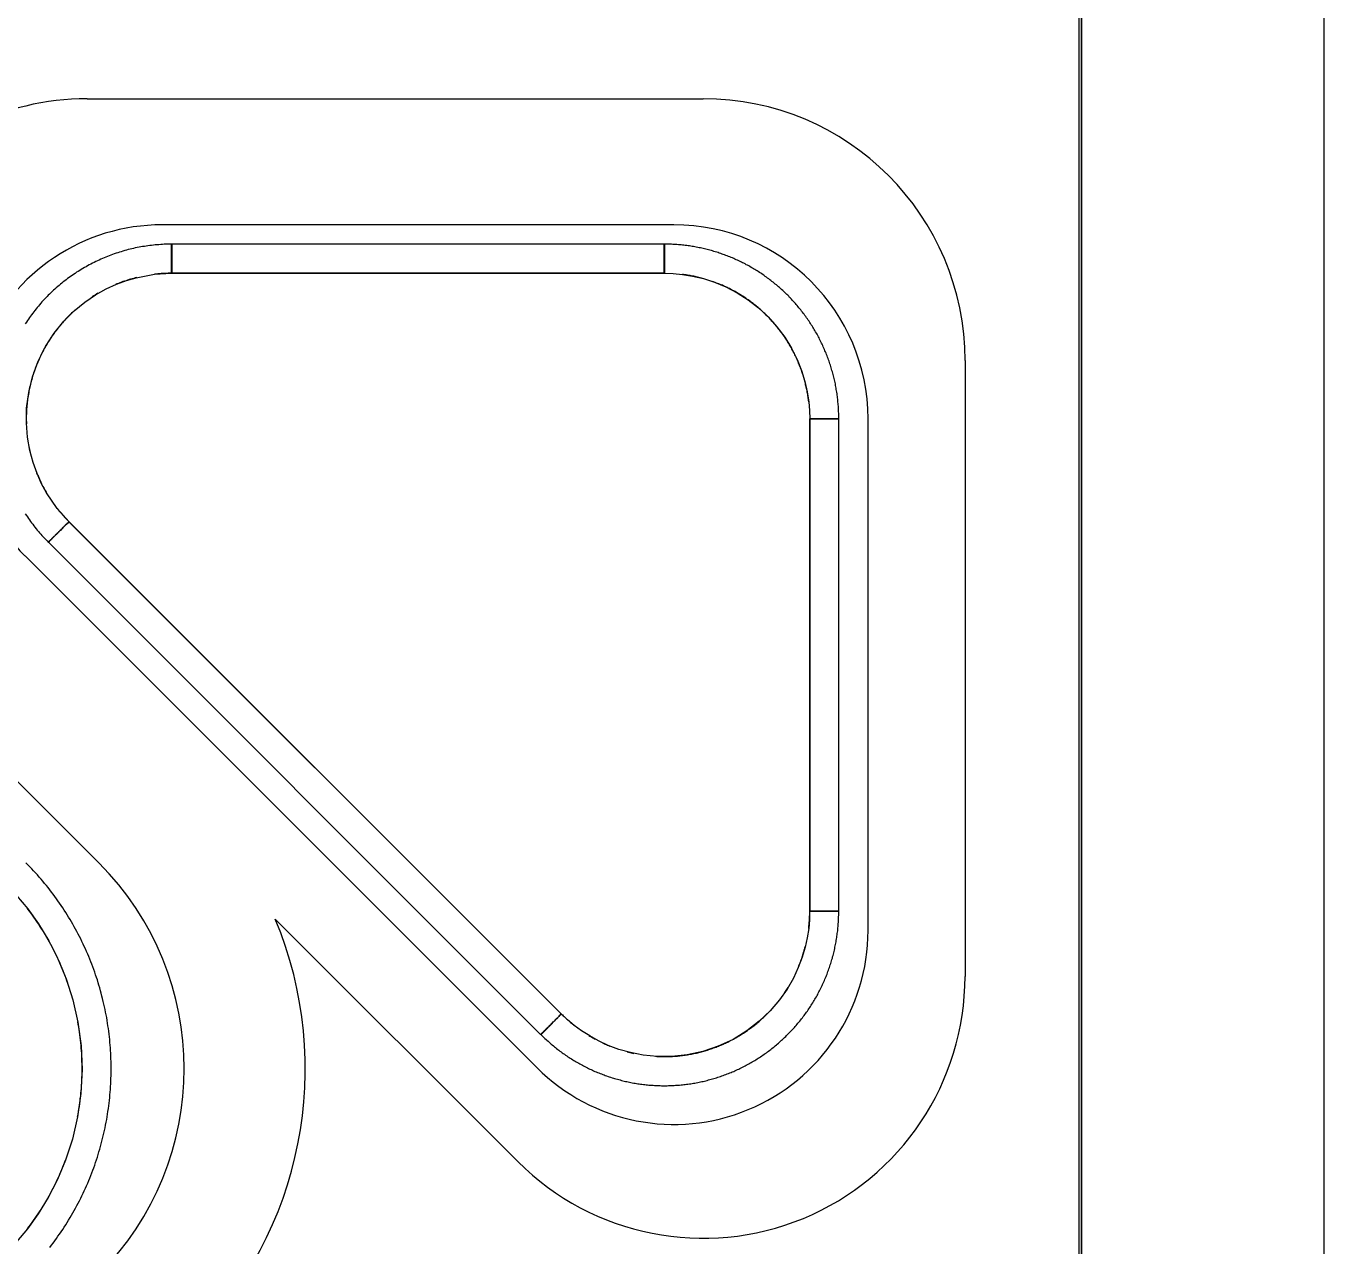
# Paper-space layout 'Sample Network Drawing - A1 Sheet' of a CAD drawing. Extents: x 49 to 806, y 22 to 564.
# Drawn here: x 391.314 to 392.652, y 234.441 to 235.699 of the extents above; entities that cross this region are included whole.
import ezdxf

# ---------------------------------------------------------------- set-up
doc = ezdxf.new("R2010")
doc.units = 0
doc.layers.add('N-EQPM-EXST', color=252, linetype='Continuous', lineweight=25)

psp = doc.layouts.new('Sample Network Drawing - A1 Sheet')

# ---------------------------------------------------------------- linework, layer by layer
at = {"layer": 'N-EQPM-EXST'}
for p, q in [((392.6522, 233.374, 2.6087), (392.6522, 239.674, 2.6087)), ((392.4022, 239.624, 2.6087), (392.4022, 233.424, 2.6087)), ((392.4022, 233.424, 2.6087), (392.4022, 239.624, 2.6087)), ((392.4022, 233.424, 2.6087), (392.4022, 239.624, 2.6087)), ((391.3773, 235.624, 2.6087), (392.0122, 235.624, 2.6087)), ((391.9822, 235.494, 2.6087), (391.4547, 235.494, 2.6087)), ((390.7643, 235.4611, 2.6087), (391.3893, 234.8361, 2.6087)), ((391.9722, 235.444, 2.6087), (391.4646, 235.444, 2.6087)), ((392.2822, 235.354, 2.6087), (392.2822, 234.7191, 2.6087)), ((392.1222, 234.7864, 2.6087), (392.1222, 235.294, 2.6087)), ((392.1822, 234.7665, 2.6087), (392.1822, 235.294, 2.6087)), ((391.3585, 235.1879, 2.6087), (391.8661, 234.6803, 2.6087)), ((391.3133, 235.1526, 2.6087), (391.8408, 234.6251, 2.6087)), ((391.8213, 234.5282, 2.6087), (391.5713, 234.7782, 2.6087))]:
    psp.add_line(p, q, dxfattribs=at)
at = {"layer": 'N-EQPM-EXST', "elevation": 2.6087, "flags": 128}
for points in [[(392.3996, 235.7331), (392.3996, 235.6118), (392.3996, 235.49), (392.3996, 235.3682), (392.3996, 235.2464), (392.3996, 235.1251), (392.3996, 235.0033), (392.3996, 234.8815), (392.3996, 234.7603), (392.3996, 234.6384), (392.3996, 234.5172), (392.3996, 234.3954), (392.3996, 234.2742), (392.3996, 234.1523), (392.3996, 234.0311), (392.3996, 233.9099), (392.3996, 233.7887), (392.3996, 233.6669), (392.3996, 233.5456), (392.3996, 233.4244), (388.7036, 233.4244), (388.7036, 233.5747), (388.7036, 233.7244), (388.1211, 233.7244)], [(391.3136, 235.196), (391.3147, 235.1944), (391.3157, 235.1928), (391.3168, 235.1913), (391.3179, 235.1898), (391.319, 235.1882), (391.3201, 235.1867), (391.3212, 235.1852), (391.3224, 235.1837), (391.3235, 235.1822), (391.3247, 235.1807), (391.3259, 235.1793), (391.3271, 235.1779), (391.3283, 235.1764), (391.3296, 235.175), (391.3308, 235.1736), (391.3321, 235.1722), (391.3334, 235.1708), (391.3347, 235.1695), (391.336, 235.1681), (391.3373, 235.1668), (391.3373, 235.1668), (391.3374, 235.1668), (391.3374, 235.1669), (391.3375, 235.1669), (391.3375, 235.167), (391.3376, 235.1671), (391.3377, 235.1672), (391.3378, 235.1673), (391.338, 235.1674), (391.3381, 235.1676), (391.3383, 235.1677), (391.3384, 235.1679), (391.3386, 235.1681), (391.3388, 235.1683), (391.339, 235.1685), (391.3392, 235.1687), (391.3395, 235.1689), (391.3397, 235.1692), (391.34, 235.1694), (391.3402, 235.1697), (391.3405, 235.17), (391.3408, 235.1703), (391.3411, 235.1706), (391.3414, 235.1709), (391.3417, 235.1712), (391.3421, 235.1715), (391.3424, 235.1719), (391.3428, 235.1722), (391.3431, 235.1726), (391.3435, 235.173), (391.3439, 235.1733), (391.3443, 235.1737), (391.3447, 235.1742), (391.3451, 235.1746), (391.3455, 235.175), (391.3459, 235.1754), (391.3464, 235.1759), (391.3468, 235.1763), (391.3473, 235.1768), (391.3477, 235.1772), (391.3482, 235.1777), (391.3487, 235.1782), (391.3492, 235.1786), (391.3496, 235.1791), (391.3501, 235.1796), (391.3506, 235.1801), (391.3511, 235.1806), (391.3516, 235.1811), (391.3521, 235.1816), (391.3527, 235.1821), (391.3532, 235.1827), (391.3537, 235.1832), (391.3542, 235.1837), (391.3548, 235.1842), (391.3553, 235.1848), (391.3558, 235.1853), (391.3563, 235.1858), (391.3569, 235.1863), (391.3574, 235.1869), (391.358, 235.1874), (391.3585, 235.188), (391.3466, 235.2014), (391.3355, 235.2177), (391.3303, 235.2271), (391.3257, 235.2375), (391.3216, 235.2488), (391.3182, 235.2613), (391.3158, 235.2749), (391.3147, 235.2895), (391.315, 235.3051), (391.3171, 235.3212), (391.321, 235.3374), (391.3268, 235.3533), (391.3343, 235.3684), (391.3433, 235.3823), (391.3533, 235.3946), (391.364, 235.4053), (391.375, 235.4144), (391.386, 235.4218), (391.3969, 235.428), (391.4076, 235.4328), (391.418, 235.4366), (391.428, 235.4395), (391.4469, 235.443), (391.4644, 235.444), (391.4644, 235.4448), (391.4644, 235.4455), (391.4644, 235.4463), (391.4644, 235.4471), (391.4644, 235.4478), (391.4644, 235.4486), (391.4644, 235.4493), (391.4644, 235.4501), (391.4644, 235.4508), (391.4644, 235.4515), (391.4644, 235.4523), (391.4644, 235.453), (391.4644, 235.4537), (391.4644, 235.4544), (391.4644, 235.4552), (391.4644, 235.4559), (391.4644, 235.4565), (391.4644, 235.4572), (391.4644, 235.4579), (391.4644, 235.4586), (391.4644, 235.4592), (391.4644, 235.4599), (391.4644, 235.4605), (391.4644, 235.4612), (391.4644, 235.4618), (391.4644, 235.4624), (391.4644, 235.463), (391.4644, 235.4636), (391.4644, 235.4641), (391.4644, 235.4647), (391.4644, 235.4652), (391.4644, 235.4658), (391.4644, 235.4663), (391.4644, 235.4668), (391.4644, 235.4673), (391.4644, 235.4677), (391.4644, 235.4682), (391.4644, 235.4686), (391.4644, 235.4691), (391.4644, 235.4695), (391.4644, 235.4699), (391.4644, 235.4702), (391.4644, 235.4706), (391.4644, 235.4709), (391.4644, 235.4713), (391.4644, 235.4716), (391.4644, 235.4719), (391.4644, 235.4722), (391.4644, 235.4724), (391.4644, 235.4726), (391.4644, 235.4729), (391.4644, 235.4731), (391.4644, 235.4733), (391.4644, 235.4734), (391.4644, 235.4735), (391.4644, 235.4737), (391.4644, 235.4738), (391.4644, 235.4739), (391.4644, 235.4739), (391.4644, 235.474), (391.4644, 235.474), (391.4626, 235.474), (391.4607, 235.474), (391.4588, 235.4739), (391.4569, 235.4739), (391.455, 235.4738), (391.4532, 235.4737), (391.4513, 235.4735), (391.4494, 235.4734), (391.4475, 235.4732), (391.4456, 235.473), (391.4438, 235.4728), (391.4419, 235.4726), (391.44, 235.4724), (391.4382, 235.4721), (391.4363, 235.4718), (391.4344, 235.4715), (391.4326, 235.4712), (391.4308, 235.4708), (391.4289, 235.4705), (391.427, 235.4701), (391.4252, 235.4697), (391.4234, 235.4693), (391.4216, 235.4688), (391.4197, 235.4684), (391.4179, 235.4679), (391.4161, 235.4674), (391.4143, 235.4669), (391.4125, 235.4663), (391.4107, 235.4658), (391.4089, 235.4652), (391.4071, 235.4646), (391.4053, 235.464), (391.4035, 235.4634), (391.4018, 235.4627), (391.4, 235.4621), (391.3983, 235.4614), (391.3965, 235.4607), (391.3948, 235.4599), (391.393, 235.4592), (391.3913, 235.4585), (391.3896, 235.4577), (391.3879, 235.4569), (391.3862, 235.4561), (391.3845, 235.4552), (391.3828, 235.4544), (391.3812, 235.4535), (391.3795, 235.4527), (391.3778, 235.4518), (391.3762, 235.4508), (391.3745, 235.4499), (391.3729, 235.4489), (391.3713, 235.448), (391.3697, 235.447), (391.3681, 235.446), (391.3665, 235.445), (391.3649, 235.4439), (391.3634, 235.4429), (391.3618, 235.4418), (391.3603, 235.4408), (391.3588, 235.4397), (391.3572, 235.4385), (391.3557, 235.4374), (391.3543, 235.4363), (391.3528, 235.4351), (391.3513, 235.4339), (391.3498, 235.4327), (391.3484, 235.4315), (391.347, 235.4303), (391.3455, 235.429), (391.3441, 235.4278), (391.3427, 235.4265), (391.3414, 235.4253), (391.34, 235.4239), (391.3386, 235.4226), (391.3373, 235.4213), (391.336, 235.42), (391.3347, 235.4186), (391.3334, 235.4172), (391.3321, 235.4159), (391.3308, 235.4145), (391.3296, 235.4131), (391.3283, 235.4116), (391.3271, 235.4102), (391.3259, 235.4088), (391.3247, 235.4073), (391.3235, 235.4058), (391.3224, 235.4043), (391.3212, 235.4029), (391.3201, 235.4013), (391.319, 235.3998), (391.3179, 235.3983), (391.3168, 235.3967), (391.3157, 235.3952), (391.3147, 235.3936), (391.3136, 235.392)], [(391.4644, 235.474), (391.4644, 235.474), (391.4644, 235.4739), (391.4644, 235.4739), (391.4644, 235.4738), (391.4644, 235.4737), (391.4644, 235.4735), (391.4644, 235.4734), (391.4644, 235.4733), (391.4644, 235.4731), (391.4644, 235.4729), (391.4644, 235.4726), (391.4644, 235.4724), (391.4644, 235.4722), (391.4644, 235.4719), (391.4644, 235.4716), (391.4644, 235.4713), (391.4644, 235.4709), (391.4644, 235.4706), (391.4644, 235.4702), (391.4644, 235.4699), (391.4644, 235.4695), (391.4644, 235.4691), (391.4644, 235.4686), (391.4644, 235.4682), (391.4644, 235.4677), (391.4644, 235.4673), (391.4644, 235.4668), (391.4644, 235.4663), (391.4644, 235.4658), (391.4644, 235.4652), (391.4644, 235.4647), (391.4644, 235.4641), (391.4644, 235.4636), (391.4644, 235.463), (391.4644, 235.4624), (391.4644, 235.4618), (391.4644, 235.4612), (391.4644, 235.4605), (391.4644, 235.4599), (391.4644, 235.4592), (391.4644, 235.4586), (391.4644, 235.4579), (391.4644, 235.4572), (391.4644, 235.4565), (391.4644, 235.4559), (391.4644, 235.4552), (391.4644, 235.4544), (391.4644, 235.4537), (391.4644, 235.453), (391.4644, 235.4523), (391.4644, 235.4515), (391.4644, 235.4508), (391.4644, 235.4501), (391.4644, 235.4493), (391.4644, 235.4486), (391.4644, 235.4478), (391.4644, 235.4471), (391.4644, 235.4463), (391.4644, 235.4455), (391.4644, 235.4448), (391.4644, 235.444), (391.4627, 235.444), (391.4609, 235.444), (391.4592, 235.4439), (391.4574, 235.4439), (391.4556, 235.4438), (391.4538, 235.4437), (391.4521, 235.4435), (391.4503, 235.4433), (391.4486, 235.4432), (391.4468, 235.443)], [(391.9719, 235.474), (391.4648, 235.474)], [(391.4648, 235.444), (391.9719, 235.444)], [(392.013, 235.4384), (392.0117, 235.4387), (392.0104, 235.4391), (392.0091, 235.4394), (392.0078, 235.4397), (392.0065, 235.44), (392.0052, 235.4403), (392.0039, 235.4406), (392.0026, 235.4409), (392.0013, 235.4412), (392, 235.4414), (391.9987, 235.4417), (391.9974, 235.4419), (391.9961, 235.4421), (391.9948, 235.4423), (391.9935, 235.4425), (391.9921, 235.4427), (391.9908, 235.4429)], [(391.4286, 235.4397), (391.427, 235.4393), (391.4254, 235.4388), (391.4238, 235.4384), (391.4222, 235.4379), (391.4206, 235.4375), (391.419, 235.437), (391.4175, 235.4364), (391.4159, 235.4359), (391.4143, 235.4354), (391.4128, 235.4348), (391.4112, 235.4342), (391.4097, 235.4336), (391.4081, 235.433), (391.4066, 235.4324)], [(392.1211, 235.3115), (392.1209, 235.3127), (392.1208, 235.314), (392.1206, 235.3153), (392.1204, 235.3165), (392.1202, 235.3178), (392.12, 235.3191), (392.1198, 235.3203), (392.1195, 235.3216), (392.1193, 235.3229), (392.1191, 235.3241), (392.1188, 235.3254), (392.1185, 235.3266), (392.1182, 235.3279), (392.1179, 235.3291), (392.1176, 235.3304), (392.1173, 235.3316), (392.117, 235.3329), (392.1167, 235.3341), (392.1163, 235.3353), (392.1159, 235.3366), (392.1156, 235.3379), (392.1152, 235.3391), (392.1148, 235.3404), (392.1144, 235.3416), (392.1139, 235.3429), (392.1135, 235.3441), (392.1131, 235.3454), (392.1126, 235.3466), (392.1121, 235.3479), (392.1116, 235.3491), (392.1112, 235.3503), (392.1106, 235.3515), (392.1101, 235.3528), (392.1096, 235.354), (392.1091, 235.3552), (392.1085, 235.3564), (392.108, 235.3576), (392.1074, 235.3588), (392.1069, 235.36), (392.1063, 235.3612), (392.1057, 235.3623), (392.1051, 235.3635), (392.1044, 235.3647), (392.1038, 235.3658), (392.1032, 235.367), (392.1025, 235.3681), (392.1019, 235.3693), (392.1012, 235.3704), (392.1005, 235.3716), (392.0998, 235.3727), (392.0991, 235.3738), (392.0984, 235.3749), (392.0977, 235.376), (392.097, 235.3771), (392.0963, 235.3782), (392.0955, 235.3793), (392.0948, 235.3804), (392.094, 235.3815), (392.0932, 235.3826), (392.0924, 235.3836), (392.0916, 235.3847), (392.0908, 235.3857), (392.09, 235.3868), (392.0892, 235.3878), (392.0884, 235.3888), (392.0875, 235.3899), (392.0867, 235.3909), (392.0858, 235.3919), (392.085, 235.3929), (392.0841, 235.3939), (392.0832, 235.3948), (392.0823, 235.3958), (392.0814, 235.3968), (392.0805, 235.3977), (392.0796, 235.3987), (392.0787, 235.3996), (392.0777, 235.4006), (392.0768, 235.4015), (392.0758, 235.4024), (392.0749, 235.4033), (392.0739, 235.4042), (392.0729, 235.4051), (392.072, 235.406), (392.071, 235.4069), (392.07, 235.4078), (392.069, 235.4086), (392.068, 235.4094), (392.0669, 235.4103), (392.0659, 235.4111), (392.0649, 235.412), (392.0638, 235.4128), (392.0628, 235.4136), (392.0617, 235.4144), (392.0607, 235.4151), (392.0596, 235.4159), (392.0585, 235.4167), (392.0574, 235.4174), (392.0563, 235.4182), (392.0552, 235.4189), (392.0541, 235.4197), (392.053, 235.4204), (392.0519, 235.4211), (392.0508, 235.4218), (392.0497, 235.4225), (392.0485, 235.4231), (392.0474, 235.4238), (392.0462, 235.4245), (392.0451, 235.4251), (392.0439, 235.4258), (392.0428, 235.4264), (392.0416, 235.427), (392.0404, 235.4276), (392.0393, 235.4282), (392.0381, 235.4288), (392.0369, 235.4293), (392.0357, 235.4299), (392.0345, 235.4305), (392.0333, 235.431), (392.0321, 235.4316), (392.0309, 235.4321), (392.0297, 235.4326), (392.0284, 235.4331), (392.0272, 235.4336), (392.026, 235.434), (392.0248, 235.4345), (392.0235, 235.435), (392.0223, 235.4354)], [(391.3885, 235.4234), (391.387, 235.4225), (391.3856, 235.4216), (391.3841, 235.4206), (391.3826, 235.4197)], [(391.3651, 235.4063), (391.3638, 235.4052), (391.3625, 235.404), (391.3613, 235.4028), (391.36, 235.4016), (391.3588, 235.4004), (391.3576, 235.3992), (391.3564, 235.398), (391.3552, 235.3967), (391.3541, 235.3955), (391.3529, 235.3942), (391.3518, 235.3929), (391.3506, 235.3916), (391.3496, 235.3903), (391.3485, 235.389), (391.3474, 235.3877), (391.3463, 235.3863), (391.3453, 235.385), (391.3442, 235.3836), (391.3432, 235.3822), (391.3422, 235.3808), (391.3412, 235.3794), (391.3403, 235.378), (391.3393, 235.3765), (391.3384, 235.3751), (391.3375, 235.3737), (391.3366, 235.3722), (391.3357, 235.3707), (391.3348, 235.3693), (391.334, 235.3678), (391.3331, 235.3663), (391.3323, 235.3648), (391.3315, 235.3632), (391.3307, 235.3617), (391.33, 235.3602), (391.3292, 235.3586), (391.3285, 235.3571), (391.3278, 235.3555), (391.3271, 235.3539), (391.3264, 235.3524), (391.3257, 235.3508), (391.3251, 235.3492), (391.3245, 235.3476), (391.3239, 235.346), (391.3233, 235.3444), (391.3227, 235.3427), (391.3222, 235.3411), (391.3216, 235.3395), (391.3211, 235.3379), (391.3207, 235.3362), (391.3202, 235.3346), (391.3197, 235.3329), (391.3193, 235.3312), (391.3189, 235.3296), (391.3185, 235.3279), (391.3181, 235.3262), (391.3177, 235.3245), (391.3174, 235.3229), (391.3171, 235.3212), (391.3168, 235.3195), (391.3165, 235.3178), (391.3162, 235.3161), (391.316, 235.3144), (391.3158, 235.3127), (391.3156, 235.311), (391.3154, 235.3093), (391.3152, 235.3076), (391.3151, 235.3059), (391.3149, 235.3042), (391.3148, 235.3025), (391.3147, 235.3007), (391.3147, 235.299), (391.3146, 235.2973), (391.3146, 235.2956), (391.3146, 235.2939), (391.3146, 235.2922), (391.3147, 235.2904), (391.3147, 235.2887)], [(392.1521, 235.294), (392.1521, 235.294), (392.152, 235.294), (392.152, 235.294), (392.1519, 235.294), (392.1519, 235.294), (392.1518, 235.294), (392.1517, 235.294), (392.1516, 235.294), (392.1515, 235.294), (392.1514, 235.294), (392.1512, 235.294), (392.1511, 235.294), (392.1509, 235.294), (392.1508, 235.294), (392.1506, 235.294), (392.1504, 235.294), (392.1502, 235.294), (392.15, 235.294), (392.1498, 235.294), (392.1496, 235.294), (392.1493, 235.294), (392.1491, 235.294), (392.1488, 235.294), (392.1485, 235.294), (392.1482, 235.294), (392.148, 235.294), (392.1477, 235.294), (392.1473, 235.294), (392.147, 235.294), (392.1467, 235.294), (392.1463, 235.294), (392.146, 235.294), (392.1456, 235.294), (392.1453, 235.294), (392.1449, 235.294), (392.1445, 235.294), (392.1441, 235.294), (392.1437, 235.294), (392.1433, 235.294), (392.1429, 235.294), (392.1424, 235.294), (392.142, 235.294), (392.1416, 235.294), (392.1411, 235.294), (392.1407, 235.294), (392.1402, 235.294), (392.1397, 235.294), (392.1392, 235.294), (392.1388, 235.294), (392.1383, 235.294), (392.1378, 235.294), (392.1373, 235.294), (392.1367, 235.294), (392.1362, 235.294), (392.1357, 235.294), (392.1352, 235.294), (392.1346, 235.294), (392.1341, 235.294), (392.1336, 235.294), (392.133, 235.294), (392.1325, 235.294), (392.1319, 235.294), (392.1314, 235.294), (392.1308, 235.294), (392.1302, 235.294), (392.1297, 235.294), (392.1291, 235.294), (392.1285, 235.294), (392.128, 235.294), (392.1274, 235.294), (392.1268, 235.294), (392.1262, 235.294), (392.1256, 235.294), (392.125, 235.294), (392.1245, 235.294), (392.1239, 235.294), (392.1233, 235.294), (392.1227, 235.294), (392.1221, 235.294)], [(392.1222, 235.294), (392.1222, 234.7864)], [(392.1521, 234.7864), (392.1521, 235.294)], [(391.3174, 235.2654), (391.3177, 235.2639), (391.318, 235.2624), (391.3183, 235.2609), (391.3187, 235.2593)], [(391.3253, 235.2383), (391.326, 235.2367), (391.3267, 235.2351), (391.3274, 235.2335), (391.3281, 235.2319), (391.3288, 235.2303), (391.3296, 235.2287), (391.3303, 235.2271), (391.3311, 235.2257), (391.3318, 235.2242), (391.3326, 235.2228), (391.3334, 235.2214), (391.3342, 235.2199), (391.335, 235.2185), (391.3358, 235.2171)], [(391.3466, 235.2014), (391.3476, 235.2001), (391.3486, 235.1988), (391.3497, 235.1976), (391.3508, 235.1963), (391.3519, 235.195), (391.353, 235.1938), (391.3541, 235.1926), (391.3552, 235.1914), (391.3563, 235.1902), (391.3574, 235.1891), (391.3585, 235.188)], [(391.8658, 234.6804), (391.3587, 235.1879)], [(391.3375, 235.1667), (391.8446, 234.6592)], [(391.3389, 234.4397), (391.3406, 234.442), (391.3423, 234.4442), (391.344, 234.4465), (391.3457, 234.4489), (391.3473, 234.4512), (391.349, 234.4535), (391.3506, 234.4559), (391.3522, 234.4583), (391.3538, 234.4606), (391.3553, 234.4631), (391.3568, 234.4655), (391.3583, 234.4679), (391.3598, 234.4704), (391.3612, 234.4728), (391.3627, 234.4753), (391.3641, 234.4778), (391.3654, 234.4803), (391.3668, 234.4828), (391.3681, 234.4853), (391.3695, 234.4878), (391.3707, 234.4904), (391.372, 234.493), (391.3732, 234.4955), (391.3744, 234.4981), (391.3756, 234.5007), (391.3768, 234.5033), (391.3779, 234.5059), (391.379, 234.5086), (391.3801, 234.5112), (391.3811, 234.5139), (391.3822, 234.5165), (391.3832, 234.5192), (391.3842, 234.5219), (391.3851, 234.5246), (391.3861, 234.5273), (391.387, 234.53), (391.3879, 234.5327), (391.3887, 234.5354), (391.3895, 234.5382), (391.3904, 234.5409), (391.3911, 234.5436), (391.3919, 234.5464), (391.3926, 234.5491), (391.3933, 234.5519), (391.394, 234.5547), (391.3946, 234.5575), (391.3952, 234.5603), (391.3958, 234.5631), (391.3964, 234.5659), (391.397, 234.5687), (391.3975, 234.5715), (391.3979, 234.5743), (391.3984, 234.5771), (391.3988, 234.5799), (391.3993, 234.5828), (391.3996, 234.5856), (391.4, 234.5884), (391.4003, 234.5913), (391.4006, 234.5941), (391.4009, 234.5969), (391.4011, 234.5998), (391.4013, 234.6026), (391.4015, 234.6055), (391.4017, 234.6083), (391.4018, 234.6112), (391.4019, 234.614), (391.402, 234.6169), (391.402, 234.6197), (391.4021, 234.6226), (391.4021, 234.6255), (391.402, 234.6283), (391.402, 234.6312), (391.4019, 234.634), (391.4018, 234.6369), (391.4017, 234.6398), (391.4015, 234.6426), (391.4013, 234.6454), (391.4011, 234.6483), (391.4009, 234.6511), (391.4006, 234.654), (391.4003, 234.6568), (391.4, 234.6596), (391.3996, 234.6625), (391.3993, 234.6653), (391.3988, 234.6682), (391.3984, 234.6709), (391.3979, 234.6738), (391.3975, 234.6766), (391.397, 234.6794), (391.3964, 234.6822), (391.3958, 234.685), (391.3952, 234.6878), (391.3946, 234.6906), (391.394, 234.6934), (391.3933, 234.6962), (391.3926, 234.6989), (391.3919, 234.7017), (391.3911, 234.7044), (391.3904, 234.7072), (391.3895, 234.7099), (391.3887, 234.7126), (391.3879, 234.7154), (391.387, 234.7181), (391.3861, 234.7208), (391.3851, 234.7235), (391.3842, 234.7262), (391.3832, 234.7289), (391.3822, 234.7316), (391.3811, 234.7342), (391.3801, 234.7368), (391.379, 234.7395), (391.3779, 234.7421), (391.3768, 234.7447), (391.3756, 234.7474), (391.3744, 234.7499), (391.3732, 234.7525), (391.372, 234.7551), (391.3707, 234.7577), (391.3695, 234.7602), (391.3681, 234.7628), (391.3668, 234.7653), (391.3654, 234.7678), (391.3641, 234.7703), (391.3627, 234.7728), (391.3612, 234.7753), (391.3598, 234.7777), (391.3583, 234.7802), (391.3568, 234.7826), (391.3553, 234.785), (391.3538, 234.7874), (391.3522, 234.7898), (391.3506, 234.7922), (391.349, 234.7945), (391.3473, 234.7969), (391.3457, 234.7992), (391.344, 234.8015), (391.3423, 234.8038), (391.3406, 234.8061), (391.3389, 234.8083), (391.3371, 234.8106), (391.3353, 234.8128), (391.3335, 234.815), (391.3317, 234.8172), (391.3298, 234.8194), (391.328, 234.8215), (391.3261, 234.8237), (391.3241, 234.8258), (391.3222, 234.8279), (391.3203, 234.83), (391.3183, 234.8321), (391.3163, 234.8341), (391.3143, 234.8361), (391.3143, 234.8361)], [(391.3047, 234.8026), (391.3161, 234.7887), (391.3273, 234.7732), (391.3377, 234.7559), (391.3473, 234.7371), (391.3557, 234.7167), (391.3627, 234.6949), (391.3679, 234.6718), (391.3711, 234.6476), (391.3721, 234.623), (391.3709, 234.5983), (391.3675, 234.5743), (391.3622, 234.5514), (391.3552, 234.5298), (391.3468, 234.5098), (391.3372, 234.4911), (391.3268, 234.4742), (391.3158, 234.4589), (391.3045, 234.4453)], [(391.3583, 234.7094), (391.3574, 234.712), (391.3565, 234.7145), (391.3556, 234.7171), (391.3546, 234.7197), (391.3536, 234.7222), (391.3526, 234.7248), (391.3516, 234.7273), (391.3505, 234.7298), (391.3495, 234.7324), (391.3484, 234.7349), (391.3472, 234.7374), (391.3461, 234.7399), (391.3449, 234.7423), (391.3437, 234.7448), (391.3424, 234.7472), (391.3412, 234.7497), (391.3398, 234.7521), (391.3386, 234.7545), (391.3372, 234.7569), (391.3358, 234.7593), (391.3344, 234.7617), (391.333, 234.764), (391.3316, 234.7664), (391.3301, 234.7687), (391.3287, 234.771), (391.3271, 234.7733), (391.3256, 234.7756), (391.3241, 234.7779), (391.3225, 234.7801), (391.3209, 234.7824), (391.3193, 234.7846), (391.3176, 234.7868), (391.316, 234.789)], [(392.121, 234.7685), (392.1211, 234.7698), (392.1212, 234.7711), (392.1214, 234.7724), (392.1215, 234.7737), (392.1216, 234.775), (392.1217, 234.7763), (392.1218, 234.7776), (392.1218, 234.7789), (392.1219, 234.7802), (392.122, 234.7815)], [(392.11, 234.7274), (392.1105, 234.7287), (392.111, 234.7299), (392.1115, 234.7312), (392.112, 234.7325), (392.1125, 234.7338), (392.113, 234.735), (392.1134, 234.7363), (392.1139, 234.7376), (392.1143, 234.7389), (392.1147, 234.7401), (392.1151, 234.7413), (392.1155, 234.7425), (392.1158, 234.7437), (392.1162, 234.7449), (392.1165, 234.7461), (392.1169, 234.7473), (392.1172, 234.7485), (392.1175, 234.7498)], [(392.0964, 234.7025), (392.0971, 234.7035), (392.0978, 234.7046), (392.0985, 234.7056), (392.0991, 234.7067), (392.0998, 234.7078)], [(391.8662, 234.6803), (391.8672, 234.6794), (391.8681, 234.6786), (391.869, 234.6777), (391.8699, 234.6768), (391.8708, 234.6759), (391.8718, 234.6751), (391.8727, 234.6742), (391.8737, 234.6734), (391.8746, 234.6726), (391.8756, 234.6717), (391.8766, 234.6709), (391.8776, 234.6701), (391.8785, 234.6693), (391.8795, 234.6685)], [(391.9633, 234.6367), (391.9646, 234.6366), (391.9659, 234.6365), (391.9673, 234.6365), (391.9686, 234.6364), (391.9699, 234.6364), (391.9712, 234.6364), (391.9726, 234.6364), (391.9739, 234.6364), (391.9752, 234.6364), (391.9765, 234.6365), (391.9778, 234.6365), (391.9791, 234.6366), (391.9805, 234.6366), (391.9818, 234.6367), (391.9831, 234.6368), (391.9844, 234.6369), (391.9857, 234.637), (391.987, 234.6371), (391.9883, 234.6373), (391.9897, 234.6374), (391.991, 234.6376), (391.9923, 234.6378), (391.9936, 234.6379), (391.9949, 234.6381), (391.9962, 234.6383), (391.9975, 234.6386), (391.9988, 234.6388), (392.0001, 234.639), (392.0014, 234.6393), (392.0027, 234.6395), (392.004, 234.6398), (392.0053, 234.6401), (392.0066, 234.6404), (392.0078, 234.6407), (392.0091, 234.641), (392.0104, 234.6414), (392.0117, 234.6417), (392.0129, 234.6421), (392.0142, 234.6424), (392.0155, 234.6428), (392.0167, 234.6432), (392.018, 234.6436), (392.0192, 234.644), (392.0205, 234.6444), (392.0217, 234.6448), (392.023, 234.6453), (392.0242, 234.6457), (392.0255, 234.6462), (392.0267, 234.6467), (392.0279, 234.6472), (392.0291, 234.6477), (392.0304, 234.6482), (392.0316, 234.6487), (392.0328, 234.6492), (392.034, 234.6498), (392.0352, 234.6503), (392.0364, 234.6509), (392.0376, 234.6514), (392.0388, 234.652), (392.0399, 234.6526), (392.0411, 234.6532), (392.0423, 234.6538), (392.0434, 234.6544), (392.0446, 234.6551), (392.0458, 234.6557), (392.0469, 234.6564), (392.048, 234.657), (392.0492, 234.6577), (392.0503, 234.6584), (392.0514, 234.6591), (392.0525, 234.6598), (392.0537, 234.6605), (392.0548, 234.6612), (392.0559, 234.662), (392.0569, 234.6627), (392.058, 234.6635), (392.0591, 234.6642), (392.0602, 234.665), (392.0612, 234.6658), (392.0623, 234.6666), (392.0634, 234.6674), (392.0644, 234.6682), (392.0654, 234.669), (392.0665, 234.6698), (392.0675, 234.6706), (392.0685, 234.6715), (392.0695, 234.6723), (392.0705, 234.6732), (392.0715, 234.6741), (392.0725, 234.675), (392.0735, 234.6759), (392.0744, 234.6767), (392.0754, 234.6776), (392.0763, 234.6786), (392.0773, 234.6795), (392.0782, 234.6804), (392.0792, 234.6814), (392.0801, 234.6823), (392.081, 234.6833), (392.0819, 234.6842)], [(391.3675, 234.5743), (391.368, 234.577), (391.3685, 234.5797), (391.3689, 234.5824), (391.3693, 234.585), (391.3697, 234.5878), (391.37, 234.5905), (391.3703, 234.5932), (391.3707, 234.5959), (391.3709, 234.5986), (391.3712, 234.6013), (391.3714, 234.604), (391.3716, 234.6068), (391.3717, 234.6095), (391.3719, 234.6122), (391.372, 234.6149), (391.3721, 234.6176), (391.3721, 234.6204), (391.3721, 234.6231), (391.3721, 234.6259), (391.3721, 234.6286), (391.372, 234.6314), (391.3719, 234.6341), (391.3718, 234.6369), (391.3717, 234.6396), (391.3715, 234.6424), (391.3713, 234.6451), (391.3711, 234.6478), (391.3708, 234.6506), (391.3705, 234.6533), (391.3702, 234.6561), (391.3699, 234.6588), (391.3695, 234.6615), (391.3691, 234.6642), (391.3687, 234.6669), (391.3682, 234.6697), (391.3678, 234.6724)], [(391.8943, 234.6582), (391.8954, 234.6576), (391.8965, 234.657), (391.8976, 234.6563), (391.8987, 234.6557), (391.8998, 234.6551), (391.9009, 234.6545)], [(391.9089, 234.6504), (391.9101, 234.6499), (391.9113, 234.6493), (391.9125, 234.6488), (391.9137, 234.6483), (391.9149, 234.6478), (391.9161, 234.6473)], [(391.9339, 234.6414), (391.9353, 234.641), (391.9366, 234.6407), (391.938, 234.6404), (391.9394, 234.64), (391.9408, 234.6397)], [(391.3157, 234.4587), (391.3174, 234.4609), (391.319, 234.4631), (391.3206, 234.4653), (391.3222, 234.4675), (391.3237, 234.4697), (391.3253, 234.4719), (391.3268, 234.4742), (391.3283, 234.4765), (391.3298, 234.4788), (391.3312, 234.4811), (391.3327, 234.4834), (391.3341, 234.4857), (391.3355, 234.4881), (391.3368, 234.4904), (391.3381, 234.4928), (391.3395, 234.4952), (391.3407, 234.4976), (391.342, 234.5001), (391.3433, 234.5026), (391.3445, 234.505), (391.3457, 234.5075), (391.3469, 234.51), (391.348, 234.5125), (391.3492, 234.5151), (391.3503, 234.5176), (391.3513, 234.5201), (391.3524, 234.5227), (391.3534, 234.5253), (391.3544, 234.5279), (391.3554, 234.5304)]]:
    psp.add_lwpolyline(points, dxfattribs=at)
for points in [[(391.4648, 235.444), (391.9719, 235.444), (391.9719, 235.4447), (391.9719, 235.4454), (391.9719, 235.4461), (391.9719, 235.4468), (391.9719, 235.4475), (391.9719, 235.4482), (391.9719, 235.4489), (391.9719, 235.4496), (391.9719, 235.4503), (391.9719, 235.451), (391.9719, 235.4517), (391.9719, 235.4524), (391.9719, 235.453), (391.9719, 235.4537), (391.9719, 235.4544), (391.9719, 235.455), (391.9719, 235.4557), (391.9719, 235.4563), (391.9719, 235.4569), (391.9719, 235.4576), (391.9719, 235.4582), (391.9719, 235.4588), (391.9719, 235.4594), (391.9719, 235.46), (391.9719, 235.4606), (391.9719, 235.4612), (391.9719, 235.4618), (391.9719, 235.4623), (391.9719, 235.4629), (391.9719, 235.4634), (391.9719, 235.464), (391.9719, 235.4645), (391.9719, 235.465), (391.9719, 235.4655), (391.9719, 235.466), (391.9719, 235.4664), (391.9719, 235.4669), (391.9719, 235.4674), (391.9719, 235.4678), (391.9719, 235.4682), (391.9719, 235.4686), (391.9719, 235.469), (391.9719, 235.4694), (391.9719, 235.4698), (391.9719, 235.4701), (391.9719, 235.4705), (391.9719, 235.4708), (391.9719, 235.4711), (391.9719, 235.4714), (391.9719, 235.4717), (391.9719, 235.472), (391.9719, 235.4722), (391.9719, 235.4724), (391.9719, 235.4726), (391.9719, 235.4728), (391.9719, 235.473), (391.9719, 235.4732), (391.9719, 235.4734), (391.9719, 235.4735), (391.9719, 235.4736), (391.9719, 235.4737), (391.9719, 235.4738), (391.9719, 235.4739), (391.9719, 235.474), (391.9719, 235.474), (391.9719, 235.474), (391.4648, 235.474), (391.4648, 235.474), (391.4648, 235.474), (391.4648, 235.4739), (391.4648, 235.4738), (391.4648, 235.4737), (391.4648, 235.4736), (391.4648, 235.4735), (391.4648, 235.4734), (391.4648, 235.4732), (391.4648, 235.473), (391.4648, 235.4728), (391.4648, 235.4726), (391.4648, 235.4724), (391.4648, 235.4722), (391.4648, 235.472), (391.4648, 235.4717), (391.4648, 235.4714), (391.4648, 235.4711), (391.4648, 235.4708), (391.4648, 235.4705), (391.4648, 235.4701), (391.4648, 235.4698), (391.4648, 235.4694), (391.4648, 235.469), (391.4648, 235.4686), (391.4648, 235.4682), (391.4648, 235.4678), (391.4648, 235.4674), (391.4648, 235.4669), (391.4648, 235.4664), (391.4648, 235.466), (391.4648, 235.4655), (391.4648, 235.465), (391.4648, 235.4645), (391.4648, 235.464), (391.4648, 235.4634), (391.4648, 235.4629), (391.4648, 235.4623), (391.4648, 235.4618), (391.4648, 235.4612), (391.4648, 235.4606), (391.4648, 235.46), (391.4648, 235.4594), (391.4648, 235.4588), (391.4648, 235.4582), (391.4648, 235.4576), (391.4648, 235.4569), (391.4648, 235.4563), (391.4648, 235.4557), (391.4648, 235.455), (391.4648, 235.4544), (391.4648, 235.4537), (391.4648, 235.453), (391.4648, 235.4524), (391.4648, 235.4517), (391.4648, 235.451), (391.4648, 235.4503), (391.4648, 235.4496), (391.4648, 235.4489), (391.4648, 235.4482), (391.4648, 235.4475), (391.4648, 235.4468), (391.4648, 235.4461), (391.4648, 235.4454), (391.4648, 235.4447)], [(391.9723, 235.444), (391.9812, 235.4438), (391.9908, 235.4429), (392.0014, 235.4412), (392.0125, 235.4385), (392.0241, 235.4348), (392.0357, 235.4299), (392.0473, 235.4239), (392.0586, 235.4167), (392.0693, 235.4083), (392.0793, 235.399), (392.0883, 235.3889), (392.0964, 235.3781), (392.1033, 235.3668), (392.109, 235.3553), (392.1136, 235.3438), (392.1171, 235.3325), (392.1195, 235.3217), (392.1211, 235.3116), (392.1219, 235.3024), (392.1221, 235.294), (392.1227, 235.294), (392.1233, 235.294), (392.1239, 235.294), (392.1245, 235.294), (392.125, 235.294), (392.1256, 235.294), (392.1262, 235.294), (392.1268, 235.294), (392.1274, 235.294), (392.128, 235.294), (392.1285, 235.294), (392.1291, 235.294), (392.1297, 235.294), (392.1302, 235.294), (392.1308, 235.294), (392.1314, 235.294), (392.1319, 235.294), (392.1325, 235.294), (392.133, 235.294), (392.1336, 235.294), (392.1341, 235.294), (392.1346, 235.294), (392.1352, 235.294), (392.1357, 235.294), (392.1362, 235.294), (392.1367, 235.294), (392.1373, 235.294), (392.1378, 235.294), (392.1383, 235.294), (392.1388, 235.294), (392.1392, 235.294), (392.1397, 235.294), (392.1402, 235.294), (392.1407, 235.294), (392.1411, 235.294), (392.1416, 235.294), (392.142, 235.294), (392.1424, 235.294), (392.1429, 235.294), (392.1433, 235.294), (392.1437, 235.294), (392.1441, 235.294), (392.1445, 235.294), (392.1449, 235.294), (392.1453, 235.294), (392.1456, 235.294), (392.146, 235.294), (392.1463, 235.294), (392.1467, 235.294), (392.147, 235.294), (392.1473, 235.294), (392.1477, 235.294), (392.148, 235.294), (392.1482, 235.294), (392.1485, 235.294), (392.1488, 235.294), (392.1491, 235.294), (392.1493, 235.294), (392.1496, 235.294), (392.1498, 235.294), (392.15, 235.294), (392.1502, 235.294), (392.1504, 235.294), (392.1506, 235.294), (392.1508, 235.294), (392.1509, 235.294), (392.1511, 235.294), (392.1512, 235.294), (392.1514, 235.294), (392.1515, 235.294), (392.1516, 235.294), (392.1517, 235.294), (392.1518, 235.294), (392.1519, 235.294), (392.1519, 235.294), (392.152, 235.294), (392.152, 235.294), (392.1521, 235.294), (392.1521, 235.294), (392.1521, 235.2955), (392.1521, 235.2969), (392.152, 235.2984), (392.152, 235.2998), (392.1519, 235.3012), (392.1519, 235.3027), (392.1518, 235.3041), (392.1517, 235.3056), (392.1516, 235.307), (392.1515, 235.3084), (392.1514, 235.3099), (392.1512, 235.3113), (392.1511, 235.3127), (392.1509, 235.3142), (392.1508, 235.3156), (392.1506, 235.317), (392.1504, 235.3185), (392.1502, 235.3199), (392.15, 235.3213), (392.1498, 235.3228), (392.1495, 235.3242), (392.1493, 235.3256), (392.149, 235.327), (392.1488, 235.3284), (392.1485, 235.3299), (392.1482, 235.3313), (392.1479, 235.3327), (392.1476, 235.3341), (392.1472, 235.3355), (392.1469, 235.3369), (392.1465, 235.3383), (392.1462, 235.3397), (392.1458, 235.3411), (392.1454, 235.3425), (392.145, 235.3439), (392.1446, 235.3452), (392.1442, 235.3466), (392.1438, 235.348), (392.1434, 235.3494), (392.1429, 235.3508), (392.1424, 235.3521), (392.142, 235.3535), (392.1415, 235.3548), (392.141, 235.3562), (392.1405, 235.3575), (392.14, 235.3589), (392.1395, 235.3602), (392.1389, 235.3616), (392.1384, 235.3629), (392.1378, 235.3642), (392.1373, 235.3656), (392.1367, 235.3669), (392.1361, 235.3682), (392.1355, 235.3695), (392.1349, 235.3708), (392.1343, 235.3721), (392.1336, 235.3734), (392.133, 235.3747), (392.1323, 235.376), (392.1317, 235.3773), (392.131, 235.3786), (392.1303, 235.3798), (392.1296, 235.3811), (392.1289, 235.3824), (392.1282, 235.3836), (392.1275, 235.3849), (392.1268, 235.3861), (392.126, 235.3873), (392.1253, 235.3886), (392.1245, 235.3898), (392.1237, 235.391), (392.123, 235.3922), (392.1222, 235.3934), (392.1214, 235.3946), (392.1206, 235.3958), (392.1197, 235.397), (392.1189, 235.3982), (392.1181, 235.3994), (392.1172, 235.4005), (392.1164, 235.4017), (392.1155, 235.4028), (392.1146, 235.404), (392.1137, 235.4051), (392.1128, 235.4063), (392.1119, 235.4074), (392.111, 235.4085), (392.1101, 235.4096), (392.1092, 235.4107), (392.1082, 235.4118), (392.1073, 235.4129), (392.1063, 235.414), (392.1054, 235.415), (392.1044, 235.4161), (392.1034, 235.4172), (392.1024, 235.4182), (392.1014, 235.4192), (392.1004, 235.4203), (392.0994, 235.4213), (392.0984, 235.4223), (392.0974, 235.4233), (392.0963, 235.4243), (392.0953, 235.4253), (392.0942, 235.4263), (392.0931, 235.4273), (392.0921, 235.4282), (392.091, 235.4292), (392.0899, 235.4301), (392.0888, 235.4311), (392.0877, 235.432), (392.0866, 235.4329), (392.0855, 235.4338), (392.0844, 235.4348), (392.0832, 235.4356), (392.0821, 235.4365), (392.081, 235.4374), (392.0798, 235.4383), (392.0787, 235.4391), (392.0775, 235.44), (392.0763, 235.4408), (392.0751, 235.4417), (392.074, 235.4425), (392.0728, 235.4433), (392.0716, 235.4441), (392.0704, 235.4449), (392.0691, 235.4457), (392.0679, 235.4464), (392.0667, 235.4472), (392.0655, 235.4479), (392.0642, 235.4487), (392.063, 235.4494), (392.0618, 235.4501), (392.0605, 235.4509), (392.0592, 235.4516), (392.058, 235.4523), (392.0567, 235.4529), (392.0554, 235.4536), (392.0542, 235.4543), (392.0529, 235.4549), (392.0516, 235.4556), (392.0503, 235.4562), (392.049, 235.4568), (392.0477, 235.4574), (392.0464, 235.458), (392.045, 235.4586), (392.0437, 235.4592), (392.0424, 235.4598), (392.0411, 235.4603), (392.0397, 235.4609), (392.0384, 235.4614), (392.0371, 235.4619), (392.0357, 235.4624), (392.0344, 235.4629), (392.033, 235.4634), (392.0317, 235.4639), (392.0303, 235.4644), (392.0289, 235.4649), (392.0276, 235.4653), (392.0262, 235.4657), (392.0248, 235.4662), (392.0234, 235.4666), (392.022, 235.467), (392.0207, 235.4674), (392.0193, 235.4678), (392.0179, 235.4681), (392.0165, 235.4685), (392.0151, 235.4688), (392.0137, 235.4692), (392.0123, 235.4695), (392.0109, 235.4698), (392.0095, 235.4701), (392.0081, 235.4704), (392.0066, 235.4707), (392.0052, 235.471), (392.0038, 235.4712), (392.0024, 235.4715), (392.001, 235.4717), (391.9995, 235.4719), (391.9981, 235.4722), (391.9967, 235.4724), (391.9953, 235.4725), (391.9938, 235.4727), (391.9924, 235.4729), (391.991, 235.473), (391.9895, 235.4732), (391.9881, 235.4733), (391.9867, 235.4734), (391.9852, 235.4736), (391.9838, 235.4737), (391.9824, 235.4737), (391.9809, 235.4738), (391.9795, 235.4739), (391.978, 235.4739), (391.9766, 235.474), (391.9752, 235.474), (391.9737, 235.474), (391.9723, 235.474), (391.9723, 235.474), (391.9723, 235.474), (391.9723, 235.4739), (391.9723, 235.4739), (391.9723, 235.4738), (391.9723, 235.4737), (391.9723, 235.4737), (391.9723, 235.4736), (391.9723, 235.4734), (391.9723, 235.4733), (391.9723, 235.4732), (391.9723, 235.473), (391.9723, 235.4729), (391.9723, 235.4727), (391.9723, 235.4725), (391.9723, 235.4724), (391.9723, 235.4722), (391.9723, 235.472), (391.9723, 235.4717), (391.9723, 235.4715), (391.9723, 235.4713), (391.9723, 235.471), (391.9723, 235.4708), (391.9723, 235.4705), (391.9723, 235.4702), (391.9723, 235.4699), (391.9723, 235.4696), (391.9723, 235.4693), (391.9723, 235.469), (391.9723, 235.4686), (391.9723, 235.4683), (391.9723, 235.4679), (391.9723, 235.4676), (391.9723, 235.4672), (391.9723, 235.4668), (391.9723, 235.4664), (391.9723, 235.4661), (391.9723, 235.4656), (391.9723, 235.4652), (391.9723, 235.4648), (391.9723, 235.4644), (391.9723, 235.4639), (391.9723, 235.4635), (391.9723, 235.4631), (391.9723, 235.4626), (391.9723, 235.4621), (391.9723, 235.4617), (391.9723, 235.4612), (391.9723, 235.4607), (391.9723, 235.4602), (391.9723, 235.4597), (391.9723, 235.4592), (391.9723, 235.4587), (391.9723, 235.4582), (391.9723, 235.4576), (391.9723, 235.4571), (391.9723, 235.4566), (391.9723, 235.456), (391.9723, 235.4555), (391.9723, 235.455), (391.9723, 235.4544), (391.9723, 235.4539), (391.9723, 235.4533), (391.9723, 235.4527), (391.9723, 235.4522), (391.9723, 235.4516), (391.9723, 235.451), (391.9723, 235.4504), (391.9723, 235.4499), (391.9723, 235.4493), (391.9723, 235.4487), (391.9723, 235.4481), (391.9723, 235.4475), (391.9723, 235.447), (391.9723, 235.4464), (391.9723, 235.4458), (391.9723, 235.4452), (391.9723, 235.4446)], [(392.1222, 235.294), (392.1222, 234.7864), (392.1232, 234.7864), (392.1241, 234.7864), (392.1251, 234.7864), (392.1261, 234.7864), (392.1271, 234.7864), (392.128, 234.7864), (392.129, 234.7864), (392.1299, 234.7864), (392.1309, 234.7864), (392.1318, 234.7864), (392.1327, 234.7864), (392.1336, 234.7864), (392.1346, 234.7864), (392.1354, 234.7864), (392.1363, 234.7864), (392.1372, 234.7864), (392.138, 234.7864), (392.1388, 234.7864), (392.1396, 234.7864), (392.1404, 234.7864), (392.1412, 234.7864), (392.1419, 234.7864), (392.1426, 234.7864), (392.1434, 234.7864), (392.144, 234.7864), (392.1447, 234.7864), (392.1453, 234.7864), (392.1459, 234.7864), (392.1465, 234.7864), (392.1471, 234.7864), (392.1476, 234.7864), (392.1481, 234.7864), (392.1486, 234.7864), (392.1491, 234.7864), (392.1495, 234.7864), (392.1498, 234.7864), (392.1502, 234.7864), (392.1505, 234.7864), (392.1509, 234.7864), (392.1511, 234.7864), (392.1513, 234.7864), (392.1516, 234.7864), (392.1517, 234.7864), (392.1519, 234.7864), (392.152, 234.7864), (392.1521, 234.7864), (392.1521, 234.7864), (392.1521, 235.294), (392.1521, 235.294), (392.152, 235.294), (392.1519, 235.294), (392.1517, 235.294), (392.1516, 235.294), (392.1513, 235.294), (392.1511, 235.294), (392.1509, 235.294), (392.1505, 235.294), (392.1502, 235.294), (392.1498, 235.294), (392.1495, 235.294), (392.1491, 235.294), (392.1486, 235.294), (392.1481, 235.294), (392.1476, 235.294), (392.1471, 235.294), (392.1465, 235.294), (392.1459, 235.294), (392.1453, 235.294), (392.1447, 235.294), (392.144, 235.294), (392.1434, 235.294), (392.1426, 235.294), (392.1419, 235.294), (392.1412, 235.294), (392.1404, 235.294), (392.1396, 235.294), (392.1388, 235.294), (392.138, 235.294), (392.1372, 235.294), (392.1363, 235.294), (392.1354, 235.294), (392.1346, 235.294), (392.1336, 235.294), (392.1327, 235.294), (392.1318, 235.294), (392.1309, 235.294), (392.1299, 235.294), (392.129, 235.294), (392.128, 235.294), (392.1271, 235.294), (392.1261, 235.294), (392.1251, 235.294), (392.1241, 235.294), (392.1232, 235.294)], [(391.8658, 234.6804), (391.3587, 235.1879), (391.358, 235.1873), (391.3573, 235.1865), (391.3566, 235.1858), (391.3559, 235.1851), (391.3552, 235.1844), (391.3545, 235.1837), (391.3538, 235.1831), (391.3531, 235.1823), (391.3525, 235.1817), (391.3518, 235.181), (391.3511, 235.1803), (391.3505, 235.1797), (391.3498, 235.179), (391.3492, 235.1784), (391.3485, 235.1778), (391.348, 235.1772), (391.3473, 235.1765), (391.3467, 235.1759), (391.3462, 235.1754), (391.3456, 235.1748), (391.345, 235.1742), (391.3445, 235.1737), (391.344, 235.1732), (391.3435, 235.1727), (391.343, 235.1722), (391.3425, 235.1718), (391.3421, 235.1713), (391.3417, 235.1709), (391.3413, 235.1705), (391.3409, 235.1701), (391.3405, 235.1697), (391.3402, 235.1694), (391.3398, 235.169), (391.3395, 235.1687), (391.3392, 235.1684), (391.3389, 235.1681), (391.3387, 235.1679), (391.3385, 235.1677), (391.3383, 235.1675), (391.3381, 235.1673), (391.338, 235.1672), (391.3378, 235.167), (391.3377, 235.1669), (391.3376, 235.1668), (391.3376, 235.1668), (391.3375, 235.1667), (391.8446, 234.6592), (391.8446, 234.6592), (391.8447, 234.6593), (391.8448, 234.6594), (391.8449, 234.6595), (391.845, 234.6596), (391.8452, 234.6597), (391.8454, 234.6599), (391.8456, 234.6601), (391.8458, 234.6603), (391.846, 234.6606), (391.8463, 234.6609), (391.8466, 234.6611), (391.8469, 234.6614), (391.8472, 234.6618), (391.8476, 234.6621), (391.8479, 234.6625), (391.8483, 234.6629), (391.8487, 234.6633), (391.8492, 234.6637), (391.8496, 234.6641), (391.8501, 234.6646), (391.8506, 234.6651), (391.8511, 234.6656), (391.8516, 234.6661), (391.8521, 234.6667), (391.8527, 234.6672), (391.8533, 234.6678), (391.8538, 234.6684), (391.8544, 234.6689), (391.855, 234.6696), (391.8556, 234.6702), (391.8563, 234.6708), (391.8569, 234.6714), (391.8575, 234.6721), (391.8582, 234.6727), (391.8589, 234.6734), (391.8595, 234.6741), (391.8602, 234.6748), (391.8609, 234.6754), (391.8616, 234.6762), (391.8623, 234.6768), (391.863, 234.6775), (391.8637, 234.6782), (391.8644, 234.679), (391.8651, 234.6796)], [(392.122, 234.7864), (392.1218, 234.7776), (392.121, 234.7685), (392.1195, 234.759), (392.1173, 234.7491), (392.1143, 234.7388), (392.1103, 234.7282), (392.1052, 234.7173), (392.0987, 234.7061), (392.0909, 234.6948), (392.0814, 234.6836), (392.0701, 234.6729), (392.0573, 234.6629), (392.0431, 234.6542), (392.0277, 234.6471), (392.0118, 234.6417), (391.9956, 234.6383), (391.9798, 234.6366), (391.9647, 234.6366), (391.9505, 234.638), (391.9375, 234.6405), (391.9254, 234.6439), (391.9144, 234.648), (391.9044, 234.6526), (391.8953, 234.6577), (391.887, 234.663), (391.8794, 234.6686), (391.8725, 234.6744), (391.8662, 234.6803), (391.8658, 234.6799), (391.8654, 234.6795), (391.865, 234.6791), (391.8646, 234.6787), (391.8642, 234.6783), (391.8638, 234.6778), (391.8633, 234.6774), (391.8629, 234.677), (391.8625, 234.6766), (391.8621, 234.6762), (391.8617, 234.6758), (391.8613, 234.6754), (391.8609, 234.675), (391.8605, 234.6746), (391.8601, 234.6742), (391.8597, 234.6738), (391.8593, 234.6734), (391.8589, 234.673), (391.8585, 234.6726), (391.8581, 234.6722), (391.8578, 234.6718), (391.8574, 234.6715), (391.857, 234.6711), (391.8566, 234.6707), (391.8563, 234.6703), (391.8559, 234.67), (391.8555, 234.6696), (391.8552, 234.6693), (391.8548, 234.6689), (391.8545, 234.6686), (391.8541, 234.6682), (391.8538, 234.6679), (391.8535, 234.6675), (391.8531, 234.6672), (391.8528, 234.6669), (391.8525, 234.6666), (391.8522, 234.6662), (391.8519, 234.6659), (391.8516, 234.6656), (391.8513, 234.6653), (391.851, 234.665), (391.8507, 234.6648), (391.8504, 234.6645), (391.8501, 234.6642), (391.8499, 234.6639), (391.8496, 234.6637), (391.8494, 234.6634), (391.8491, 234.6632), (391.8489, 234.6629), (391.8486, 234.6627), (391.8484, 234.6625), (391.8482, 234.6623), (391.848, 234.662), (391.8478, 234.6618), (391.8476, 234.6616), (391.8474, 234.6614), (391.8472, 234.6612), (391.847, 234.6611), (391.8468, 234.6609), (391.8467, 234.6607), (391.8465, 234.6606), (391.8464, 234.6604), (391.8462, 234.6603), (391.8461, 234.6602), (391.846, 234.66), (391.8459, 234.6599), (391.8457, 234.6598), (391.8456, 234.6597), (391.8455, 234.6596), (391.8455, 234.6595), (391.8454, 234.6595), (391.8453, 234.6594), (391.8452, 234.6593), (391.8452, 234.6593), (391.8452, 234.6592), (391.8451, 234.6592), (391.8451, 234.6592), (391.8451, 234.6591), (391.8451, 234.6591), (391.8451, 234.6591), (391.8461, 234.6581), (391.8471, 234.6571), (391.8481, 234.6561), (391.8492, 234.6551), (391.8503, 234.6541), (391.8513, 234.6532), (391.8524, 234.6522), (391.8535, 234.6512), (391.8545, 234.6503), (391.8556, 234.6493), (391.8567, 234.6484), (391.8579, 234.6475), (391.859, 234.6466), (391.8601, 234.6457), (391.8612, 234.6448), (391.8624, 234.6439), (391.8635, 234.643), (391.8646, 234.6421), (391.8658, 234.6413), (391.867, 234.6404), (391.8681, 234.6396), (391.8693, 234.6388), (391.8705, 234.638), (391.8717, 234.6371), (391.8729, 234.6363), (391.8741, 234.6356), (391.8753, 234.6348), (391.8765, 234.634), (391.8778, 234.6332), (391.879, 234.6325), (391.8802, 234.6317), (391.8815, 234.631), (391.8827, 234.6303), (391.884, 234.6296), (391.8852, 234.6289), (391.8865, 234.6282), (391.8878, 234.6275), (391.889, 234.6268), (391.8903, 234.6262), (391.8916, 234.6255), (391.8929, 234.6249), (391.8942, 234.6242), (391.8955, 234.6236), (391.8968, 234.623), (391.8981, 234.6224), (391.8994, 234.6218), (391.9007, 234.6212), (391.9021, 234.6207), (391.9034, 234.6201), (391.9047, 234.6196), (391.9061, 234.619), (391.9074, 234.6185), (391.9087, 234.618), (391.9101, 234.6175), (391.9114, 234.617), (391.9128, 234.6165), (391.9142, 234.616), (391.9155, 234.6156), (391.9169, 234.6151), (391.9183, 234.6147), (391.9197, 234.6143), (391.921, 234.6138), (391.9224, 234.6134), (391.9238, 234.6131), (391.9252, 234.6127), (391.9266, 234.6123), (391.928, 234.6119), (391.9294, 234.6116), (391.9308, 234.6112), (391.9322, 234.6109), (391.9336, 234.6106), (391.935, 234.6103), (391.9364, 234.61), (391.9378, 234.6097), (391.9392, 234.6095), (391.9407, 234.6092), (391.9421, 234.6089), (391.9435, 234.6087), (391.9449, 234.6085), (391.9463, 234.6083), (391.9478, 234.6081), (391.9492, 234.6079), (391.9506, 234.6077), (391.9521, 234.6075), (391.9535, 234.6074), (391.9549, 234.6072), (391.9564, 234.6071), (391.9578, 234.607), (391.9592, 234.6069), (391.9607, 234.6068), (391.9621, 234.6067), (391.9636, 234.6066), (391.965, 234.6066), (391.9664, 234.6065), (391.9679, 234.6065), (391.9693, 234.6064), (391.9708, 234.6064), (391.9722, 234.6064), (391.9736, 234.6064), (391.9751, 234.6064), (391.9765, 234.6065), (391.978, 234.6065), (391.9794, 234.6066), (391.9808, 234.6066), (391.9823, 234.6067), (391.9837, 234.6068), (391.9852, 234.6069), (391.9866, 234.607), (391.988, 234.6071), (391.9895, 234.6072), (391.9909, 234.6074), (391.9923, 234.6075), (391.9938, 234.6077), (391.9952, 234.6079), (391.9966, 234.6081), (391.9981, 234.6083), (391.9995, 234.6085), (392.0009, 234.6087), (392.0023, 234.6089), (392.0037, 234.6092), (392.0052, 234.6095), (392.0066, 234.6097), (392.008, 234.61), (392.0094, 234.6103), (392.0108, 234.6106), (392.0122, 234.6109), (392.0136, 234.6112), (392.015, 234.6116), (392.0164, 234.6119), (392.0178, 234.6123), (392.0192, 234.6127), (392.0206, 234.6131), (392.022, 234.6134), (392.0234, 234.6138), (392.0247, 234.6143), (392.0261, 234.6147), (392.0275, 234.6151), (392.0289, 234.6156), (392.0302, 234.616), (392.0316, 234.6165), (392.0329, 234.617), (392.0343, 234.6175), (392.0356, 234.618), (392.037, 234.6185), (392.0383, 234.619), (392.0397, 234.6196), (392.041, 234.6201), (392.0423, 234.6207), (392.0437, 234.6212), (392.045, 234.6218), (392.0463, 234.6224), (392.0476, 234.623), (392.0489, 234.6236), (392.0502, 234.6242), (392.0515, 234.6249), (392.0528, 234.6255), (392.0541, 234.6262), (392.0554, 234.6268), (392.0566, 234.6275), (392.0579, 234.6282), (392.0592, 234.6289), (392.0604, 234.6296), (392.0617, 234.6303), (392.0629, 234.631), (392.0642, 234.6317), (392.0654, 234.6325), (392.0666, 234.6332), (392.0679, 234.634), (392.0691, 234.6348), (392.0703, 234.6356), (392.0715, 234.6363), (392.0727, 234.6371), (392.0739, 234.638), (392.0751, 234.6388), (392.0762, 234.6396), (392.0774, 234.6404), (392.0786, 234.6413), (392.0797, 234.6421), (392.0809, 234.643), (392.082, 234.6439), (392.0832, 234.6448), (392.0843, 234.6457), (392.0854, 234.6466), (392.0865, 234.6475), (392.0877, 234.6484), (392.0887, 234.6493), (392.0898, 234.6503), (392.0909, 234.6512), (392.092, 234.6522), (392.0931, 234.6532), (392.0941, 234.6541), (392.0952, 234.6551), (392.0962, 234.6561), (392.0973, 234.6571), (392.0983, 234.6581), (392.0993, 234.6591), (392.1003, 234.6601), (392.1014, 234.6612), (392.1024, 234.6622), (392.1033, 234.6633), (392.1043, 234.6643), (392.1053, 234.6654), (392.1063, 234.6665), (392.1072, 234.6675), (392.1082, 234.6686), (392.1091, 234.6697), (392.11, 234.6708), (392.111, 234.6719), (392.1119, 234.6731), (392.1128, 234.6742), (392.1137, 234.6753), (392.1146, 234.6764), (392.1154, 234.6776), (392.1163, 234.6787), (392.1171, 234.6799), (392.118, 234.6811), (392.1188, 234.6822), (392.1197, 234.6834), (392.1205, 234.6846), (392.1213, 234.6858), (392.1221, 234.687), (392.1229, 234.6882), (392.1237, 234.6894), (392.1244, 234.6906), (392.1252, 234.6919), (392.126, 234.6931), (392.1267, 234.6943), (392.1274, 234.6956), (392.1282, 234.6968), (392.1289, 234.6981), (392.1296, 234.6993), (392.1303, 234.7006), (392.1309, 234.7019), (392.1316, 234.7031), (392.1323, 234.7044), (392.1329, 234.7057), (392.1336, 234.707), (392.1342, 234.7083), (392.1348, 234.7096), (392.1354, 234.7109), (392.136, 234.7122), (392.1366, 234.7135), (392.1372, 234.7149), (392.1378, 234.7162), (392.1383, 234.7175), (392.1389, 234.7189), (392.1394, 234.7202), (392.1399, 234.7215), (392.1404, 234.7229), (392.1409, 234.7242), (392.1414, 234.7256), (392.1419, 234.727), (392.1424, 234.7283), (392.1428, 234.7297), (392.1433, 234.7311), (392.1437, 234.7324), (392.1442, 234.7338), (392.1446, 234.7352), (392.145, 234.7366), (392.1454, 234.7379), (392.1457, 234.7393), (392.1461, 234.7407), (392.1465, 234.7421), (392.1468, 234.7435), (392.1472, 234.7449), (392.1475, 234.7463), (392.1478, 234.7478), (392.1481, 234.7492), (392.1484, 234.7506), (392.1487, 234.752), (392.149, 234.7534), (392.1492, 234.7548), (392.1495, 234.7562), (392.1497, 234.7577), (392.1499, 234.7591), (392.1501, 234.7605), (392.1503, 234.7619), (392.1505, 234.7634), (392.1507, 234.7648), (392.1509, 234.7662), (392.151, 234.7677), (392.1512, 234.7691), (392.1513, 234.7706), (392.1514, 234.772), (392.1515, 234.7734), (392.1516, 234.7749), (392.1517, 234.7763), (392.1518, 234.7777), (392.1519, 234.7792), (392.1519, 234.7806), (392.152, 234.7821), (392.152, 234.7835), (392.152, 234.785), (392.152, 234.7864), (392.152, 234.7864), (392.152, 234.7864), (392.152, 234.7864), (392.1519, 234.7864), (392.1519, 234.7864), (392.1518, 234.7864), (392.1517, 234.7864), (392.1516, 234.7864), (392.1515, 234.7864), (392.1514, 234.7864), (392.1513, 234.7864), (392.1512, 234.7864), (392.151, 234.7864), (392.1509, 234.7864), (392.1507, 234.7864), (392.1505, 234.7864), (392.1503, 234.7864), (392.1501, 234.7864), (392.1499, 234.7864), (392.1497, 234.7864), (392.1495, 234.7864), (392.1493, 234.7864), (392.149, 234.7864), (392.1487, 234.7864), (392.1485, 234.7864), (392.1482, 234.7864), (392.1479, 234.7864), (392.1476, 234.7864), (392.1473, 234.7864), (392.1469, 234.7864), (392.1466, 234.7864), (392.1463, 234.7864), (392.1459, 234.7864), (392.1456, 234.7864), (392.1452, 234.7864), (392.1448, 234.7864), (392.1444, 234.7864), (392.144, 234.7864), (392.1436, 234.7864), (392.1432, 234.7864), (392.1428, 234.7864), (392.1424, 234.7864), (392.1419, 234.7864), (392.1415, 234.7864), (392.141, 234.7864), (392.1406, 234.7864), (392.1401, 234.7864), (392.1396, 234.7864), (392.1392, 234.7864), (392.1387, 234.7864), (392.1382, 234.7864), (392.1377, 234.7864), (392.1372, 234.7864), (392.1367, 234.7864), (392.1362, 234.7864), (392.1356, 234.7864), (392.1351, 234.7864), (392.1346, 234.7864), (392.134, 234.7864), (392.1335, 234.7864), (392.133, 234.7864), (392.1324, 234.7864), (392.1318, 234.7864), (392.1313, 234.7864), (392.1307, 234.7864), (392.1302, 234.7864), (392.1296, 234.7864), (392.129, 234.7864), (392.1285, 234.7864), (392.1279, 234.7864), (392.1273, 234.7864), (392.1267, 234.7864), (392.1261, 234.7864), (392.1256, 234.7864), (392.125, 234.7864), (392.1244, 234.7864), (392.1238, 234.7864), (392.1232, 234.7864), (392.1226, 234.7864)]]:
    psp.add_lwpolyline(points, close=True, dxfattribs=at)
at = {"layer": 'N-EQPM-EXST'}
for centre, radius, start, end in [((391.3773, 235.354, 2.6087), 0.27, 90, 197.734), ((392.0122, 235.354, 2.6087), 0.27, 0, 90), ((391.4547, 235.294, 2.6087), 0.2, 90, 225), ((391.9822, 235.294, 2.6087), 0.2, 0, 90), ((391.1772, 234.624, 2.6087), 0.3, 315, 45), ((391.2022, 234.624, 2.6087), 0.4, 315, 22.6684), ((391.9822, 234.7665, 2.6087), 0.2, 225, 0), ((392.0122, 234.7191, 2.6087), 0.27, 225, 0)]:
    psp.add_arc(centre, radius, start, end, dxfattribs=at)

doc.saveas('drawing.dxf')
